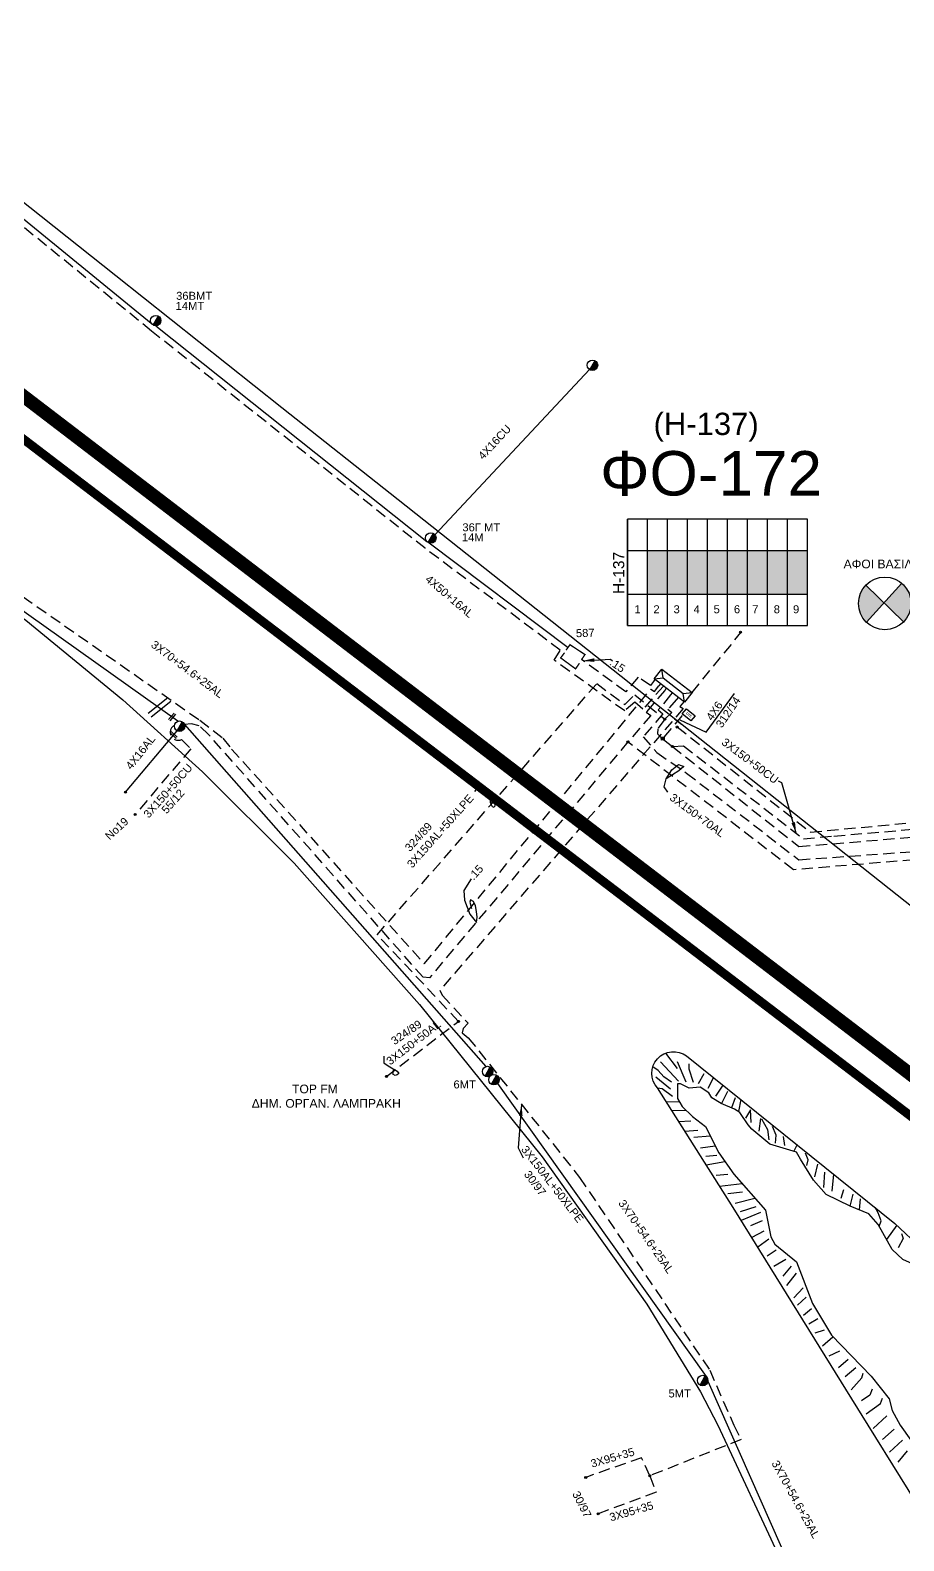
# Model space of a CAD drawing. Header units: millimetres. Extents: x 912 to 3023, y 735 to 1796.
# Drawn here: x 2422.1 to 2618.8, y 935.2 to 1275.1 of the extents above; entities that cross this region are included whole.
import ezdxf
from ezdxf.enums import TextEntityAlignment as Align

# ---------------------------------------------------------------- set-up
doc = ezdxf.new("R2010")
doc.units = ezdxf.units.MM
doc.linetypes.add('CENTER', pattern=[50.8, 31.75, -6.35, 6.35, -6.35])
doc.linetypes.add('DASHED', pattern=[19.05, 12.7, -6.35])
for name, color, linetype in [('Pillar OTE', 7, 'Continuous'), ('Άγνωστα', 7, 'Continuous'), ('Ασφαλειοκιβώτια Χ.Τ 9 αναχωρήσεων', 7, 'Continuous'), ('Γυμνά εναέρια ΧΤ (3Φ)   4x16CU', 7, 'Continuous'), ('Γυμνά εναέρια ΧΤ και ΦΟΠ (3Φ)   4x50+16AL', 7, 'Continuous'), ('Εναέρια παροχή ΧΤ 4x16', 7, 'SYN_LINE'), ('Επιγραφές - Σχήματα', 7, 'Continuous'), ('Καλώδια ΧΤ   3x150+50AL', 7, 'DASHED'), ('Καλώδια ΧΤ   3x150+50CU', 7, 'DASHED'), ('Καλώδια ΧΤ   3x150AL+50XLPE', 7, 'DASHED'), ('Μηχανική τομή', 7, 'Continuous'), ('Στύλος ΦΜ', 7, 'Continuous'), ('Στύλος ΦΜ @ 1', 7, 'Continuous'), ('Συνδέσεις', 7, 'Continuous'), ('Συνεστραμμένα ΧΤ   3x70+54.6+25 AL', 7, 'SYN_LINE'), ('Τομή', 7, 'Continuous'), ('Υποσταθμός πόλεως', 7, 'Continuous'), ('Υπόβαθρο ΔΕΗ', 7, 'Continuous'), ('Υπόγεια Καλώδια Δικτύου ΧΤ      2Χ6 CU', 7, 'DASHED'), ('Υπόγεια Καλώδια Δικτύου ΧΤ   .15', 7, 'DASHED'), ('Υπόγεια καλώδια Δικτύου ΧΤ και Παρ. ΧΤ - 3X150+70 AL', 7, 'DASHED'), ('Υπόγεια καλώδια Παροχών ΧΤ   4x6', 7, 'DASHED')]:
    doc.layers.add(name, color=color, linetype=linetype)
doc.styles.add('arial', font='ARIAL.TTF')
doc.styles.get("Standard").update_dxf_attribs({"font": 'ARIAL.TTF'})
doc.linetypes.add('SYN_LINE', pattern='A,0.5,-0.0001,["/\\/\\/\\/",Standard,S=0.1,R=0,X=0,Y=-0.05],-0.25', length=0.7501)
doc.dimstyles.new('ISO-25', dxfattribs={"dimtxt": 2.5, "dimasz": 2.5, "dimexe": 1.25, "dimexo": 0.625, "dimtad": 1, "dimtxsty": 'Standard', "dimcen": 2.5, "dimadec": 0, "dimazin": 0, "dimtfac": 1, "dimtmove": 0, "dimatfit": 3, "dimfxl": 1, "dimarcsym": 0})

# ---------------------------------------------------------------- blocks, each defined once
blk = doc.blocks.new('ΥΠΑΡΧΩΝ ΤΣΙΜΕΝΤΕΝΙΟΣ ΣΤΥΛΟΣ')
at = {"layer": 'Στύλος ΦΜ'}
blk.add_hatch(color=7, dxfattribs=at).paths.add_polyline_path([(-1.29, -2.28, 0.574793), (2.62, 0, 0.268822), (1.3, 2.27)])
at = {"layer": 'Στύλος ΦΜ', "color": 7}
blk.add_line((-1.29, -2.28), (1.3, 2.27), dxfattribs=at)
blk.add_circle((0, 0), 2.62, dxfattribs=at)
at = {"layer": 'Στύλος ΦΜ', "flags": 4}
for tag, p in [('ΑΡΙΘΜΟΣ', (-4.68, 8.05)), ('ΤΥΠΟΣ', (-4.91, 3.03))]:
    blk.add_attdef(tag, p, '', height=4, dxfattribs=at)
blk = doc.blocks.new('ΜΗΧΑΝΙΚΗ ΤΟΜΗ')
at = {"layer": 'Μηχανική τομή', "ltscale": 40}
for p, q in [((-1.89, 0.78), (1.89, 0.78)), ((1.89, 0), (-1.89, 0))]:
    blk.add_line(p, q, dxfattribs=at)
blk = doc.blocks.new('ΤΟΜΗ')
at = {"layer": 'Τομή', "ltscale": 40}
for p, q in [((-5.68, 0), (5.68, 0)), ((5.68, -2.33), (-5.68, -2.33))]:
    blk.add_line(p, q, dxfattribs=at)
blk = doc.blocks.new('ΥΠΟΣΤΑΘΜΟΣ ΠΟΛΕΩΣ 6 ΑΝΑΧΩΡΗΣΕΩΝ')
at = {"layer": 'Υποσταθμός πόλεως', "linetype": 'Continuous', "ltscale": 40}
for p, q in [((-8.18, -2.82), (-8.18, -4)), ((-5.01, -2.82), (-5.01, -4)), ((-1.74, -2.82), (-1.74, -4)), ((1.65, -2.82), (1.65, -4)), ((5.07, -2.82), (5.07, -4)), ((8.16, -2.82), (8.16, -4))]:
    blk.add_line(p, q, dxfattribs=at)
blk.add_lwpolyline([(-8.57, 2.82), (8.57, 2.82), (8.57, -2.82), (-8.57, -2.82)], close=True, dxfattribs=at)
for points in [[(-5.75, 0), (-8.57, 2.82)], [(5.75, 0), (8.57, 2.82)], [(-8.57, -2.82), (-5.75, 0)], [(-5.75, 0), (5.75, 0)], [(8.57, -2.82), (5.75, 0)]]:
    blk.add_lwpolyline(points, dxfattribs=at)
at = {"layer": 'Υποσταθμός πόλεως', "linetype": 'SYN_LINE', "ltscale": 40, "flags": 1}
for tag, p in [('ΜΕΤΑΣΧΗΜΑΤΙΣΜΟΣ', (9.64, 1.91)), ('ΙΣΧΥΣ', (9.62, -0.89)), ('ΑΡΙΘΜΟΣ', (9.74, -3.61))]:
    blk.add_attdef(tag, p, '', height=1.8, dxfattribs=at)
blk = doc.blocks.new('_ΣΥΝΔΕΣΗ')
at = {"layer": 'Συνδέσεις', "linetype": 'SYN_LINE', "ltscale": 40}
blk.add_hatch(color=256, dxfattribs=at).paths.add_polyline_path([(0.5, -0.01, 1), (-0.5, -0.01, 1)])
at = {"layer": 'Συνδέσεις'}
blk.add_circle((0, -0.01), 0.5, dxfattribs=at)
blk = doc.blocks.new('ΑΣΦΑΛΕΙΟΚΙΒΩΤΙΟ ΥΠΟΣΤΑΘΜΟΥ 9 ΑΝΑΧΩΡΗΣΕΩΝ')
at = {"layer": 'Ασφαλειοκιβώτια Χ.Τ 9 αναχωρήσεων', "ltscale": 40}
for p, q in [((-23.8, 40.36), (24.02, 40.36)), ((-9.72, 40.36), (-9.72, -40.64)), ((9.94, 40.36), (9.94, -40.64)), ((-23.8, 31.36), (24.02, 31.36)), ((-23.8, 22.36), (24.02, 22.36)), ((-23.8, 13.36), (24.02, 13.36)), ((-23.8, 4.36), (24.02, 4.36)), ((-23.8, -4.64), (24.02, -4.64)), ((-23.8, -13.64), (24.02, -13.64)), ((-23.8, -22.64), (24.02, -22.64)), ((-23.8, -31.64), (24.02, -31.64))]:
    blk.add_line(p, q, dxfattribs=at)
at = {"layer": 'Ασφαλειοκιβώτια Χ.Τ 9 αναχωρήσεων'}
blk.add_lwpolyline([(-23.8, -40.64), (24.02, -40.64), (24.02, 40.36), (-23.8, 40.36)], close=True, dxfattribs=at)
for s, p in [('1', (-18.29, 37.24)), ('2', (-18.29, 28.67)), ('3', (-18.29, 19.6)), ('4', (-18.29, 10.58)), ('5', (-18.29, 1.57)), ('6', (-18.29, -7.57)), ('7', (-18.29, -15.81)), ('8', (-18.29, -25.5)), ('9', (-18.29, -34.19))]:
    blk.add_text(s, height=3.6, rotation=270, dxfattribs=at).set_placement(p)
at = {"layer": 'Ασφαλειοκιβώτια Χ.Τ 9 αναχωρήσεων', "ltscale": 40}
for tag, height, p in [('ΟΝΟΜΑ', 5, (-0.16, 44.31)), ('ΚΕΙΜΕΝΟ 1', 2, (17.06, 35.59)), ('ΚΕΙΜΕΝΟ 2', 2, (17.06, 26.88)), ('ΚΕΙΜΕΝΟ 3', 2, (17.06, 17.69)), ('ΚΕΙΜΕΝΟ 4', 2, (17.06, 8.71)), ('ΚΕΙΜΕΝΟ 5', 2, (17.06, -0.13)), ('ΚΕΙΜΕΝΟ 6', 2, (17.06, -9.05)), ('ΚΕΙΜΕΝΟ 7', 2, (17.06, -18.13)), ('ΚΕΙΜΕΝΟ 8', 2, (17.06, -26.85)), ('ΚΕΙΜΕΝΟ 9', 2, (17.06, -35.99)), ('ΣΧ', 2, (-0.1, -42.64))]:
    blk.add_attdef(tag, text='', height=height, dxfattribs=at).set_placement(p, align=Align.MIDDLE_CENTER)
blk = doc.blocks.new('TSONTA XT1')
at = {"ltscale": 40}
h = blk.add_hatch(color=256, dxfattribs=at)
h.dxf.hatch_style = 1
h.paths.add_polyline_path([(595.96, 2487.66), (597.07, 2488.77), (595.96, 2489.87), (594.85, 2488.77)])
blk.add_lwpolyline([(594.85, 2488.77), (595.96, 2489.87), (597.07, 2488.77), (595.96, 2487.66)], close=True, dxfattribs=at)
blk = doc.blocks.new('PILLAR ΟΤΕ')
at = {"layer": 'Pillar OTE', "ltscale": 40}
blk.add_lwpolyline([(-3.31, 2.02), (3.39, 2.02), (3.39, -1.99), (-3.31, -1.99)], close=True, dxfattribs=at)
at = {"layer": 'Pillar OTE', "insert": (-1.81, 0.71), "char_height": 1.3575, "width": 109.961, "attachment_point": 1}
blk.add_mtext('{\\fArial|b1|i0|c161|p34;OTE}', dxfattribs=at)

msp = doc.modelspace()

# ---------------------------------------------------------------- hatches: boundary and pattern name
h = msp.add_hatch(color=3)
h.dxf.hatch_style = 1
h.paths.add_polyline_path([(2597.06, 1158.01), (2592.56, 1158.01), (2592.56, 1148.19), (2597.06, 1148.19)])
at = {"layer": 'Ασφαλειοκιβώτια Χ.Τ 9 αναχωρήσεων'}
for color, points in [(133, [(2565.56, 1158.01), (2561.06, 1158.01), (2561.06, 1148.19), (2565.56, 1148.19)]), (27, [(2570.06, 1158.01), (2565.56, 1158.01), (2565.56, 1148.19), (2570.06, 1148.19)]), (2, [(2574.56, 1158.01), (2570.06, 1158.01), (2570.06, 1148.19), (2574.56, 1148.19)]), (85, [(2579.06, 1158.01), (2574.56, 1158.01), (2574.56, 1148.19), (2579.06, 1148.19)]), (1, [(2583.56, 1158.01), (2579.06, 1158.01), (2579.06, 1148.19), (2583.56, 1148.19)]), (6, [(2588.06, 1158.01), (2583.56, 1158.01), (2583.56, 1148.19), (2588.06, 1148.19)]), (30, [(2592.56, 1158.01), (2588.06, 1158.01), (2588.06, 1148.19), (2592.56, 1148.19)])]:
    msp.add_hatch(color=color, dxfattribs=at).paths.add_polyline_path(points)
at = {"layer": 'Επιγραφές - Σχήματα'}
h = msp.add_hatch(color=1, dxfattribs=at)
h.paths.add_polyline_path([(2610.27, 1150.25, 0.195721), (2608.59, 1146.12, 0.20206), (2610.38, 1141.88), (2614.35, 1146.25)])
h.paths.add_polyline_path([(2618.34, 1150.64), (2614.35, 1146.25), (2618.73, 1141.96, 0.197236), (2620.44, 1146.12, 0.220413)])

# ---------------------------------------------------------------- linework, layer by layer
at = {"layer": 'Άγνωστα', "color": 1, "linetype": 'DASHED', "ltscale": 0.2}
msp.add_lwpolyline([(2571.12, 1126.1), (2582.13, 1139.55)], dxfattribs=at)
at = {"layer": 'Άγνωστα', "color": 85, "linetype": 'DASHED', "ltscale": 0.2}
for points in [[(2561.6, 949.86), (2559.74, 953.94), (2547.17, 949.5)], [(2561.6, 949.86), (2563, 946.18), (2549.99, 941.32)]]:
    msp.add_lwpolyline(points, dxfattribs=at)
at = {"layer": 'Γυμνά εναέρια ΧΤ (3Φ)   4x16CU', "color": 133, "linetype": 'SYN_LINE', "ltscale": 20}
msp.add_lwpolyline([(2513.22, 1161.56), (2548.02, 1198.73)], dxfattribs=at)
at = {"layer": 'Γυμνά εναέρια ΧΤ και ΦΟΠ (3Φ)   4x50+16AL', "color": 133}
for points in [[(2359.79, 1282.28), (2449.33, 1209.19)], [(2450.39, 1208.57), (2511.41, 1160.06)], [(2511.91, 1159.72), (2543.19, 1136.22)]]:
    msp.add_lwpolyline(points, dxfattribs=at)
at = {"layer": 'Εναέρια παροχή ΧΤ 4x16', "color": 2, "ltscale": 20}
msp.add_lwpolyline([(2443.56, 1103.69), (2455.18, 1117.45)], dxfattribs=at)
at = {"layer": 'Επιγραφές - Σχήματα', "color": 1}
for points in [[(2618.73, 1141.96), (2610.27, 1150.25)], [(2610.38, 1141.88), (2618.34, 1150.64)]]:
    msp.add_lwpolyline(points, dxfattribs=at)
at = {"layer": 'Επιγραφές - Σχήματα', "const_width": 0.3}
for points in [[(2542.4, 1135.03), (2541.53, 1133.87), (2544.89, 1131.4), (2545.76, 1132.66)], [(2546.25, 1133.5), (2547.01, 1134.61), (2543.63, 1136.83), (2542.75, 1135.6)]]:
    msp.add_lwpolyline(points, dxfattribs=at)
at = {"layer": 'Επιγραφές - Σχήματα'}
for points in [[(2565.64, 1103.69), (2564.85, 1104.87), (2565.31, 1106.65), (2566.57, 1108.68), (2568.09, 1109.87), (2569.29, 1109.45), (2568.16, 1108.48), (2565.31, 1106.65)], [(2522.19, 1103.82), (2523.05, 1104.85), (2523.94, 1104.94), (2525.03, 1104.24), (2525.36, 1103.22), (2525.69, 1102), (2525.69, 1101.33), (2526.14, 1100.4), (2526.51, 1100.28), (2526.8, 1100.58), (2526.78, 1100.91), (2526.56, 1101.1), (2525.69, 1101.33)], [(2521.42, 1084.19), (2519.72, 1081.57), (2519.85, 1079.39), (2521.07, 1076.18), (2522.55, 1074.36), (2522.72, 1075.56), (2522.62, 1076.8), (2522.33, 1078.07), (2521.92, 1079.08), (2521.2, 1079.43), (2521.08, 1078.93), (2521.46, 1077.46)], [(2501.73, 1044.24), (2501.69, 1042.77), (2502.72, 1042.08), (2504.7, 1040.91), (2505.11, 1040.35), (2504.76, 1040.05), (2504.25, 1039.94), (2503.76, 1040.25), (2503.84, 1040.52), (2503.89, 1041.39)]]:
    msp.add_lwpolyline(points, dxfattribs=at)
at = {"layer": 'Επιγραφές - Σχήματα', "color": 1}
msp.add_circle((2614.51, 1146.12), 5.92, dxfattribs=at)
at = {"layer": 'Καλώδια ΧΤ   3x150+50AL', "color": 3, "ltscale": 0.2}
msp.add_lwpolyline([(2564.68, 1127.52), (2560.05, 1122.3), (2558.21, 1123.93), (2555.96, 1121.93), (2540.05, 1133.36), (2541.45, 1135.57), (2511.01, 1158.52), (2449.45, 1207.39), (2358.87, 1280.8, -0.503757), (2357.12, 1284.49), (2357.78, 1285.26), (2343.48, 1296.48), (2383.67, 1345.6), (2368.91, 1356.74, -0.714118), (2365.83, 1359.08), (2345.48, 1375.86, -0.714118), (2342.4, 1378.2), (2333.48, 1385.45), (2324.02, 1375.12)], format="xyb", dxfattribs=at)
at = {"layer": 'Καλώδια ΧΤ   3x150+50AL', "color": 6, "ltscale": 0.2}
msp.add_lwpolyline([(2502.32, 1039.73), (2518.52, 1052.1)], dxfattribs=at)
at = {"layer": 'Καλώδια ΧΤ   3x150+50CU', "color": 6, "ltscale": 0.2}
for points in [[(2596.19, 1093.17), (2603.04, 1093.79), (2683.41, 1100.63), (2687.94, 1101.81), (2689.59, 1155.35)], [(2566.68, 1113.96), (2569.21, 1114.08), (2596.19, 1093.17)]]:
    msp.add_lwpolyline(points, dxfattribs=at)
at = {"layer": 'Καλώδια ΧΤ   3x150+50CU', "color": 7, "ltscale": 0.2}
msp.add_lwpolyline([(2454.58, 1118.69, 0.972375), (2456.19, 1115.5), (2458.24, 1113.42), (2445.76, 1098.63)], format="xyb", dxfattribs=at)
at = {"layer": 'Καλώδια ΧΤ   3x150AL+50XLPE', "color": 6, "ltscale": 0.2}
msp.add_lwpolyline([(2518.52, 1052.1), (2500.23, 1071.58), (2549.67, 1128.07), (2549.67, 1128.07), (2555.99, 1123.37), (2558.2, 1125.56), (2565, 1120.09)], dxfattribs=at)
at = {"layer": 'Καλώδια ΧΤ   3x150AL+50XLPE', "color": 85, "ltscale": 0.2}
msp.add_lwpolyline([(2568.87, 1123.53), (2568.87, 1123.53), (2568.36, 1122.96), (2569.13, 1122.47), (2514.36, 1059.1), (2514.89, 1057.96), (2520.71, 1051.68), (2519.59, 1050.49), (2519.59, 1050.49), (2519.39, 1049.52), (2520.74, 1048.41), (2520.74, 1048.41), (2545.81, 1017.01), (2575.09, 973.65), (2580.5, 961.25), (2582.15, 958.03), (2561.6, 949.86)], dxfattribs=at)
at = {"layer": 'Συνεστραμμένα ΧΤ   3x70+54.6+25 AL', "color": 173, "ltscale": 20}
msp.add_lwpolyline([(2455.37, 1119.6), (2358.04, 1188.8)], dxfattribs=at)
at = {"layer": 'Συνεστραμμένα ΧΤ   3x70+54.6+25 AL', "color": 2, "ltscale": 20}
for points in [[(2456.85, 1118.88), (2524.66, 1041.91)], [(2527.33, 1038.13), (2574.28, 972.19)], [(2574.68, 971.15), (2574.68, 971.15), (2610.15, 891.07)]]:
    msp.add_lwpolyline(points, dxfattribs=at)
at = {"layer": 'Υπόβαθρο ΔΕΗ', "color": 1, "linetype": 'CENTER', "ltscale": 1.5, "const_width": 2}
msp.add_lwpolyline([(1627.41, 1794.01), (1868.38, 1610.04), (2120.26, 1418.68), (2366.87, 1224.03), (2721.51, 953.66)], dxfattribs=at)
at = {"layer": 'Υπόβαθρο ΔΕΗ', "linetype": 'DASHED', "ltscale": 3, "const_width": 3}
msp.add_lwpolyline([(1652.19, 1783.79), (1777.08, 1688.76), (1890.58, 1602.48), (1989.03, 1528.13), (2095.36, 1446.37), (2210.67, 1355.91), (2320.58, 1269.14), (2907.21, 821.04)], dxfattribs=at)
at = {"layer": 'Υπόβαθρο ΔΕΗ'}
for points in [[(2671.51, 1037.57), (2504.95, 1169.44), (2504.95, 1169.44), (2478.75, 1190.1), (2441.38, 1219.85), (2385.8, 1263.88), (2362.72, 1282.17), (2382.33, 1307.45), (2406.24, 1337.83), (2426.65, 1364.39), (2444.13, 1386.7), (2465.97, 1414.79), (2485.11, 1439.26), (2491.38, 1447.65), (2530.46, 1425.25), (2556.59, 1410.62), (2606.84, 1382.22), (2643.54, 1361.6)], [(2574.29, 1117.13), (2580.65, 1125.85)], [(2567.85, 1041.51), (2565.2, 1044.97)], [(2566.5, 1038.39), (2564.73, 1039.6), (2563.45, 1041.01), (2562.28, 1041.85)], [(2563.98, 1043.01), (2568.07, 1038.67)], [(2567.79, 1043.1), (2569.71, 1038.49)], [(2571.42, 1038.37), (2570.43, 1041.36), (2570.49, 1042.52)], [(2572.59, 1038.09), (2573.82, 1040.4)], [(2562.96, 1039.62), (2566.3, 1036.92)], [(2566.7, 1035.23), (2564.42, 1036.9), (2563.36, 1037.06)], [(2626.17, 995.12), (2618.58, 998.56), (2616.18, 1000.77), (2612.99, 1006.38), (2610.88, 1008.78), (2606.7, 1010.5), (2601.34, 1013.12), (2598.47, 1016.34), (2595.5, 1021.13), (2594.61, 1022.65), (2588.62, 1024.5), (2584.58, 1027.85), (2583.72, 1028.8), (2581.86, 1031.58), (2580.7, 1032.37), (2577.69, 1033.64), (2575.6, 1034.9), (2574.89, 1036.04), (2572.91, 1037.3), (2570.47, 1037.07), (2568.55, 1038.04), (2567.86, 1038.03), (2567.86, 1034.72), (2568.86, 1032.93), (2571.2, 1030.71), (2574.14, 1028.48), (2577.12, 1022.55), (2580.53, 1017.69), (2587.63, 1009.64), (2588.88, 1003.61), (2589.75, 1002), (2594.6, 997.98), (2598.24, 988.64), (2602.5, 981.49), (2611.44, 972.31), (2615.46, 967.16), (2616.17, 964.56), (2617.97, 961.25), (2620.35, 957.92)], [(2574.77, 1037.04), (2575.96, 1039.43)], [(2576.48, 1035.24), (2578.11, 1037.71)], [(2565.27, 1034.04), (2568.26, 1034)], [(2579.13, 1036.32), (2577.78, 1033.6)], [(2580.82, 1034.88), (2579.98, 1032.67)], [(2582.1, 1034.5), (2581.55, 1031.79)], [(2566.53, 1032.06), (2569.69, 1032.14)], [(2568.1, 1029.59), (2570.87, 1029.69)], [(2584.29, 1032.23), (2583.18, 1030.3)], [(2584.42, 1029.31), (2584.29, 1032.23)], [(2586.51, 1030.24), (2586.17, 1027.4)], [(2586.78, 1030.16), (2588.1, 1027.76), (2588.37, 1025.44)], [(2569.46, 1027.43), (2572.44, 1027.59)], [(2571.52, 1026.04), (2575.19, 1026.38)], [(2589.91, 1024.72), (2590.04, 1026.46), (2589.23, 1028.43)], [(2573.02, 1023.62), (2576.33, 1024.13)], [(2592.02, 1024.2), (2591.71, 1026.22)], [(2594.05, 1022.83), (2594.76, 1024.34)], [(2574.18, 1021.74), (2576.66, 1021.99)], [(2574.28, 1019.83), (2578.51, 1020.57)], [(2596.99, 1019.65), (2597.27, 1020.92), (2596.65, 1022.43)], [(2598.79, 1017.11), (2599.4, 1019.98)], [(2576.58, 1017.52), (2579.2, 1017.7)], [(2600.76, 1014.76), (2601, 1018.15)], [(2602.64, 1013.91), (2603.02, 1017.7)], [(2577.3, 1015.06), (2582.37, 1015.61)], [(2579.19, 1013.36), (2582.46, 1013.75)], [(2605.22, 1014.19), (2604.61, 1012.27)], [(2607.34, 1013.24), (2606.62, 1010.54)], [(2580.83, 1011.19), (2585.25, 1012.33)], [(2582.05, 1009.32), (2585.54, 1010.48)], [(2608.96, 1012.2), (2608.71, 1009.67)], [(2613.23, 1005.96), (2613.67, 1007.21), (2613, 1009.02), (2612.37, 1010.2)], [(2586.54, 1009.09), (2582.17, 1007.32)], [(2586.91, 1007.22), (2584.24, 1006.08)], [(2617.22, 1006.24), (2614.89, 1003.04)], [(2587.29, 1004.89), (2584.57, 1003.45)], [(2588.41, 1003.1), (2585.9, 1001.3)], [(2618.26, 1004.34), (2618.63, 1003.26), (2617.52, 1001.15)], [(2588.05, 999.34), (2590.04, 1000.73)], [(2589.49, 997.02), (2592.26, 998.63)], [(2591.64, 994.74), (2593.51, 997.05)], [(2592.49, 992.64), (2594.62, 995.48)], [(2594.04, 989.92), (2596.12, 992.16)], [(2594.83, 988.23), (2596.84, 990.08)], [(2596.24, 986.02), (2598, 987.52)], [(2597.39, 984.04), (2599.41, 985.24)], [(2598.8, 982.05), (2600.97, 982.68)], [(2600.46, 979.08), (2602.83, 981.15)], [(2601.98, 976.83), (2604.4, 978)], [(2604.05, 974.25), (2606.23, 976.09)], [(2605.55, 972.24), (2608.01, 974.22)], [(2606.93, 969.23), (2609.37, 971.93), (2609.61, 972.93)], [(2611.65, 969.36), (2611.13, 968.01), (2609.26, 966.73)], [(2610.29, 963.78), (2613.56, 966.15), (2613.96, 967.36)], [(2611.92, 960.52), (2614.96, 963.36)], [(2613.98, 958.07), (2616.65, 960.38)], [(2615.59, 955.21), (2618.48, 957.91)], [(2617.53, 952.92), (2619.64, 955.46)]]:
    msp.add_lwpolyline(points, dxfattribs=at)
for points in [[(2327.59, 917.59), (2312.28, 936.85), (2303.7, 947.01), (2290.55, 961.25), (2272.01, 980.36), (2253.21, 997.62, -0.368187), (2250.64, 1018.46, -0.538281), (2250.64, 1018.46), (2364.73, 1164.98, -0.353051), (2380.36, 1168.65), (2398.88, 1157.62), (2421.13, 1142.38), (2442.95, 1124.44), (2460.92, 1108.22), (2481.53, 1087.68), (2509.74, 1055.87), (2537.36, 1021.62), (2560.95, 988.51), (2573.05, 968.77), (2576.91, 961.25)], [(2661.07, 961.25, -0.317749), (2658.5, 954.22), (2625.34, 937.83), (2610.73, 961.25), (2580.39, 1010.19), (2563.33, 1037.11, -0.90895), (2569.87, 1044.32), (2616.8, 1006.64), (2647.14, 978.1), (2660.12, 963.24), (2660.92, 962.16), (2661.07, 961.25)], [(2576.91, 961.25), (2591.42, 930.18, -0.43029)]]:
    msp.add_lwpolyline(points, format="xyb", dxfattribs=at)
at = {"layer": 'Υπόγεια Καλώδια Δικτύου ΧΤ      2Χ6 CU', "linetype": 'DASHED', "ltscale": 0.2}
msp.add_lwpolyline([(2567.16, 1120.19), (2568.73, 1118.95)], dxfattribs=at)
at = {"layer": 'Υπόγεια Καλώδια Δικτύου ΧΤ   .15', "color": 27, "ltscale": 0.2}
msp.add_lwpolyline([(2357.8, 1189.74), (2358.94, 1190.58), (2359.76, 1190.58), (2360.39, 1190.08), (2361.05, 1188.89), (2363.04, 1187.67), (2389.25, 1169.44), (2460.29, 1119.85), (2465.51, 1115.84), (2467.45, 1113.36), (2510.83, 1065.05), (2561.83, 1126.83), (2561.83, 1126.83), (2562.64, 1126.29), (2563.67, 1127.56)], dxfattribs=at)
at = {"layer": 'Υπόγεια Καλώδια Δικτύου ΧΤ   .15', "ltscale": 0.2}
msp.add_lwpolyline([(2567.78, 1118.32), (2597.77, 1094.68), (2686.63, 1102.87), (2688.19, 1150.83)], dxfattribs=at)
at = {"layer": 'Υπόγεια Καλώδια Δικτύου ΧΤ   .15', "color": 133, "ltscale": 0.2}
msp.add_lwpolyline([(2562.42, 1128.53), (2561.77, 1127.62), (2559.02, 1129.52), (2556.18, 1126.23), (2546.25, 1133.5)], dxfattribs=at)
at = {"layer": 'Υπόγεια Καλώδια Δικτύου ΧΤ   .15', "color": 2, "ltscale": 0.2}
msp.add_lwpolyline([(2564.96, 1126.56), (2560.81, 1121.69), (2561.85, 1120.93), (2556.69, 1114.95), (2512.02, 1061.92), (2510.57, 1062.04), (2462.28, 1116.63), (2460.18, 1118.57), (2458.41, 1119), (2456.85, 1118.88)], dxfattribs=at)
at = {"layer": 'Υπόγεια καλώδια Δικτύου ΧΤ και Παρ. ΧΤ - 3X150+70 AL', "color": 30, "ltscale": 0.2}
msp.add_lwpolyline([(2566.3, 1125.52), (2563.51, 1122.15), (2564.56, 1121.27), (2560.11, 1116.13), (2563.19, 1112.55), (2569.87, 1107.96), (2595.16, 1088.45), (2623.18, 1090.45), (2623.16, 1090.74)], dxfattribs=at)
at = {"layer": 'Υπόγεια καλώδια Δικτύου ΧΤ και Παρ. ΧΤ - 3X150+70 AL', "color": 6, "ltscale": 0.2}
msp.add_lwpolyline([(2567.65, 1124.47), (2565.67, 1122.31), (2566.58, 1121.6), (2565, 1120.09), (2563.41, 1117.94), (2563.37, 1116.78), (2564.4, 1115.75), (2566.68, 1113.96), (2595.18, 1091.42), (2629.6, 1094.28), (2675.2, 1097.64)], dxfattribs=at)
at = {"layer": 'Υπόγεια καλώδια Δικτύου ΧΤ και Παρ. ΧΤ - 3X150+70 AL', "color": 2, "ltscale": 0.2}
msp.add_lwpolyline([(2675.4, 1095.31), (2653.54, 1092.86), (2631.88, 1091.5), (2627.69, 1088.56), (2621.11, 1088.42), (2593.94, 1086.21), (2556.69, 1114.95)], dxfattribs=at)
at = {"layer": 'Υπόγεια καλώδια Παροχών ΧΤ   4x6', "color": 6, "linetype": 'DASHED', "ltscale": 0.2}
msp.add_lwpolyline([(2564.81, 1116.06), (2569.12, 1121.1)], dxfattribs=at)

# ---------------------------------------------------------------- block references
at = {"layer": 'Pillar OTE', "xscale": 0.375, "yscale": 0.375, "zscale": 0.375, "rotation": 321.2915433746527}
msp.add_blockref('PILLAR ΟΤΕ', (2570.35, 1121.07), dxfattribs=at)
at = {"layer": 'Ασφαλειοκιβώτια Χ.Τ 9 αναχωρήσεων', "xscale": 0.5, "yscale": 0.5, "zscale": 0.5, "rotation": 90}
msp.add_blockref('ΑΣΦΑΛΕΙΟΚΙΒΩΤΙΟ ΥΠΟΣΤΑΘΜΟΥ 9 ΑΝΑΧΩΡΗΣΕΩΝ', (2576.75, 1153.05), dxfattribs=at).add_auto_attribs({'ΟΝΟΜΑ': 'Η-137'})
at = {"layer": 'Μηχανική τομή'}
for p, xscale, yscale, zscale, rotation in [((2454.17, 1120.45), 0.4999999999997742, 0.4999999999997742, 0.4999999999997742, 49.46192648169095), ((2454.27, 1116.37), 0.4999999999996408, 0.4999999999996408, 0.4999999999996408, 316.737040134493)]:
    msp.add_blockref('ΜΗΧΑΝΙΚΗ ΤΟΜΗ', p, dxfattribs=dict(at, xscale=xscale, yscale=yscale, zscale=zscale, rotation=rotation))
at = {"layer": 'Στύλος ΦΜ @ 1', "ltscale": 40}
ref = msp.add_blockref('ΥΠΑΡΧΩΝ ΤΣΙΜΕΝΤΕΝΙΟΣ ΣΤΥΛΟΣ', (2450.37, 1209.74), dxfattribs=dict(at, xscale=0.4499999999998181, yscale=0.4499999999998181, zscale=0.4499999999998181))
ref.add_attrib('ΤΥΠΟΣ', '14MT', (2454.85, 1212.15), dxfattribs={"layer": 'Στύλος ΦΜ', "height": 1.8, "flags": 4})
ref.add_attrib('ΑΡΙΘΜΟΣ', '36BMT', (2454.96, 1214.42), dxfattribs={"layer": 'Στύλος ΦΜ', "height": 1.8, "flags": 4})
at = {"layer": 'Στύλος ΦΜ @ 1', "ltscale": 40, "xscale": 0.4499999999998181, "yscale": 0.4499999999998181, "zscale": 0.4499999999998181}
for p in [(2548.7, 1199.69), (2455.74, 1118.49), (2526.51, 1038.98)]:
    msp.add_blockref('ΥΠΑΡΧΩΝ ΤΣΙΜΕΝΤΕΝΙΟΣ ΣΤΥΛΟΣ', p, dxfattribs=at)
at = {"layer": 'Στύλος ΦΜ @ 1', "ltscale": 40}
ref = msp.add_blockref('ΥΠΑΡΧΩΝ ΤΣΙΜΕΝΤΕΝΙΟΣ ΣΤΥΛΟΣ', (2512.29, 1160.84), dxfattribs=dict(at, xscale=0.4499999999998181, yscale=0.4499999999998181, zscale=0.4499999999998181))
ref.add_attrib('ΤΥΠΟΣ', '14M', (2519.3, 1160.08), dxfattribs={"layer": 'Στύλος ΦΜ', "height": 1.8, "flags": 4})
ref.add_attrib('ΑΡΙΘΜΟΣ', '36Γ MT', (2519.41, 1162.34), dxfattribs={"layer": 'Στύλος ΦΜ', "height": 1.8, "flags": 4})
ref = msp.add_blockref('ΥΠΑΡΧΩΝ ΤΣΙΜΕΝΤΕΝΙΟΣ ΣΤΥΛΟΣ', (2525.09, 1040.81), dxfattribs=dict(at, xscale=0.4499999999998181, yscale=0.4499999999998181, zscale=0.4499999999998181))
ref.add_attrib('ΤΥΠΟΣ', '6MT', (2517.4, 1037.01), dxfattribs={"layer": 'Στύλος ΦΜ', "height": 1.8, "flags": 4})
ref = msp.add_blockref('ΥΠΑΡΧΩΝ ΤΣΙΜΕΝΤΕΝΙΟΣ ΣΤΥΛΟΣ', (2573.51, 971.3), dxfattribs=dict(at, xscale=0.4499999999998181, yscale=0.4499999999998181, zscale=0.4499999999998181))
ref.add_attrib('ΤΥΠΟΣ', '5MT', (2565.81, 967.49), dxfattribs={"layer": 'Στύλος ΦΜ', "height": 1.8, "flags": 4})
at = {"layer": 'Συνδέσεις', "xscale": 0.4499999999998181, "yscale": 0.4499999999998181, "zscale": 0.4499999999998181}
for p in [(2582.02, 1139.63), (2565, 1120.09), (2567.78, 1118.32), (2556.69, 1114.95), (2566.68, 1113.96), (2443.56, 1103.69), (2445.76, 1098.64), (2518.52, 1052.1), (2502.32, 1039.73), (2547.17, 949.51), (2561.6, 949.86), (2549.99, 941.33)]:
    msp.add_blockref('_ΣΥΝΔΕΣΗ', p, dxfattribs=at)
at = {"layer": 'Συνδέσεις', "xscale": 0.4217106051959073, "yscale": 0.4217106051959073, "zscale": 0.4217106051959073, "rotation": 320.0387893361524}
msp.add_blockref('TSONTA XT1', (1697.79, 472.67), dxfattribs=at)
at = {"layer": 'Τομή', "xscale": 0.5000000000000793, "yscale": 0.5000000000000793, "zscale": 0.5000000000000793, "rotation": 218.3840416080961}
msp.add_blockref('ΤΟΜΗ', (2451.58, 1122.29), dxfattribs=at)
at = {"layer": 'Υποσταθμός πόλεως', "xscale": 0.4999999999999761, "yscale": 0.4999999999999761, "zscale": 0.4999999999999761, "rotation": 322.2663744854746}
msp.add_blockref('ΥΠΟΣΤΑΘΜΟΣ ΠΟΛΕΩΣ 6 ΑΝΑΧΩΡΗΣΕΩΝ', (2566.87, 1127.61), dxfattribs=at)

# ---------------------------------------------------------------- texts
at = {"layer": 'Γυμνά εναέρια ΧΤ (3Φ)   4x16CU', "color": 7, "insert": (2522.76, 1179.53), "char_height": 1.8, "width": 168.3718, "attachment_point": 1, "rotation": 47.2322}
msp.add_mtext('4X16CU', dxfattribs=at)
at = {"layer": 'Γυμνά εναέρια ΧΤ και ΦΟΠ (3Φ)   4x50+16AL', "color": 7, "insert": (2512.05, 1152.66), "char_height": 1.8, "width": 168.3718, "attachment_point": 1, "rotation": 319.6994}
msp.add_mtext('4X50+16AL', dxfattribs=at)
at = {"layer": 'Εναέρια παροχή ΧΤ 4x16', "color": 7, "insert": (2443.44, 1109.69), "char_height": 1.8, "width": 168.3718, "attachment_point": 1, "rotation": 51.6779}
msp.add_mtext('4X16AL', dxfattribs=at)
at = {"layer": 'Επιγραφές - Σχήματα', "color": 7, "width": 168.3718, "attachment_point": 1}
for s, insert, char_height in [('(Η-137)', (2562.45, 1189.01), 5), ('ΦΟ-172', (2550.4, 1180.39), 10), ('{\\H1.083x;\\C256;ΑΦΟΙ ΒΑΣΙΛΟΠΟΥΛΟΙ}', (2605.24, 1155.97), 1.8), ('{\\H1.083x;\\C256;            ΤΟΡ FM\\PΔΗΜ. ΟΡΓΑΝ. ΛΑΜΠΡΑΚΗ}', (2471.98, 1037.87), 1.8)]:
    msp.add_mtext(s, dxfattribs=dict(at, insert=insert, char_height=char_height))
at = {"layer": 'Επιγραφές - Σχήματα', "color": 7, "char_height": 1.8, "width": 168.3718, "attachment_point": 1, "rotation": 16.2265}
for insert in [(2548.1, 953.4), (2552.34, 941.33)]:
    msp.add_mtext('3X95+35', dxfattribs=dict(at, insert=insert))
at = {"layer": 'Επιγραφές - Σχήματα', "ltscale": 40, "insert": (2545.69, 946.64), "char_height": 1.8, "width": 47.0228, "attachment_point": 1, "rotation": 297.0074, "style": 'arial'}
msp.add_mtext('{\\fArial|b0|i0|c161|p34;30/97}', dxfattribs=at)
at = {"layer": 'Καλώδια ΧΤ   3x150+50AL', "color": 7, "insert": (2502.05, 1043.57), "char_height": 1.8, "width": 168.3718, "attachment_point": 1, "rotation": 37.5553}
msp.add_mtext('3X150+50AL', dxfattribs=at)
at = {"layer": 'Καλώδια ΧΤ   3x150+50CU', "color": 7, "char_height": 1.8, "width": 168.3718, "attachment_point": 1}
for s, insert, rotation in [('3X150+50CU', (2578.67, 1115.99), 322.9933), ('3X150+50CU', (2447.43, 1098.87), 48.6216), ('55/12', (2451.48, 1099.83), 48.6216)]:
    msp.add_mtext(s, dxfattribs=dict(at, insert=insert, rotation=rotation))
at = {"layer": 'Καλώδια ΧΤ   3x150AL+50XLPE', "color": 7, "char_height": 1.8, "width": 27.8484, "attachment_point": 5}
for insert, rotation in [((2514.43, 1094.89), 48.3835), ((2539.67, 1015.47), 307.7383)]:
    msp.add_mtext('3X150AL+50XLPE', dxfattribs=dict(at, insert=insert, rotation=rotation))
at = {"layer": 'Συνεστραμμένα ΧΤ   3x70+54.6+25 AL', "color": 7, "char_height": 1.8, "width": 168.3718, "attachment_point": 1}
for insert, rotation in [((2450.22, 1137.92), 323.108), ((2555.9, 1012.21), 305.0683), ((2590.52, 953.57), 298.934)]:
    msp.add_mtext('3X70+54.6+25AL', dxfattribs=dict(at, insert=insert, rotation=rotation))
at = {"layer": 'Υπόγεια Καλώδια Δικτύου ΧΤ   .15', "color": 7, "char_height": 1.8, "width": 168.3718, "attachment_point": 1}
for insert, rotation in [((2553.39, 1133.9), 325.9164), ((2520.6, 1084.94), 47.4855)]:
    msp.add_mtext('.15', dxfattribs=dict(at, insert=insert, rotation=rotation))
at = {"layer": 'Υπόγεια καλώδια Δικτύου ΧΤ και Παρ. ΧΤ - 3X150+70 AL', "color": 7, "char_height": 1.8, "width": 168.3718, "attachment_point": 1}
for s, insert, rotation in [('587', (2544.94, 1140.31), 2.0305), ('312/14', (2576.33, 1118.98), 55.8327), ('4Χ6', (2574.14, 1120.6), 55.8327), ('3X150+70AL', (2566.97, 1103.52), 323.6656), ('No19', (2438.76, 1094.11), 42.2915), ('324/89', (2506.27, 1091.36), 47.8084), ('324/89', (2503.11, 1048.2), 34.2049), ('30/97', (2534.6, 1018.75), 306.8692)]:
    msp.add_mtext(s, dxfattribs=dict(at, insert=insert, rotation=rotation))

# ---------------------------------------------------------------- leaders
at = {"layer": 'Επιγραφές - Σχήματα'}
for points in [[(2546.61, 1133.23), (2552.74, 1133.57), (2553.18, 1133.22)], [(2594.57, 1094.42), (2591.36, 1105.78), (2590.55, 1106.1)], [(2532.75, 1033.36), (2531.93, 1023.64), (2533.1, 1021.39)]]:
    msp.add_leader(points, dimstyle='ISO-25', override={"dimgap": 0.625, "dimtad": 0}, dxfattribs=at)
at = {"layer": 'Επιγραφές - Σχήματα', "ltscale": 40}
msp.add_leader([(2568.39, 1119.92), (2574.29, 1117.13)], dimstyle='ISO-25', override={"dimasz": 1, "dimtad": 0}, dxfattribs=at)

doc.saveas('drawing.dxf')
